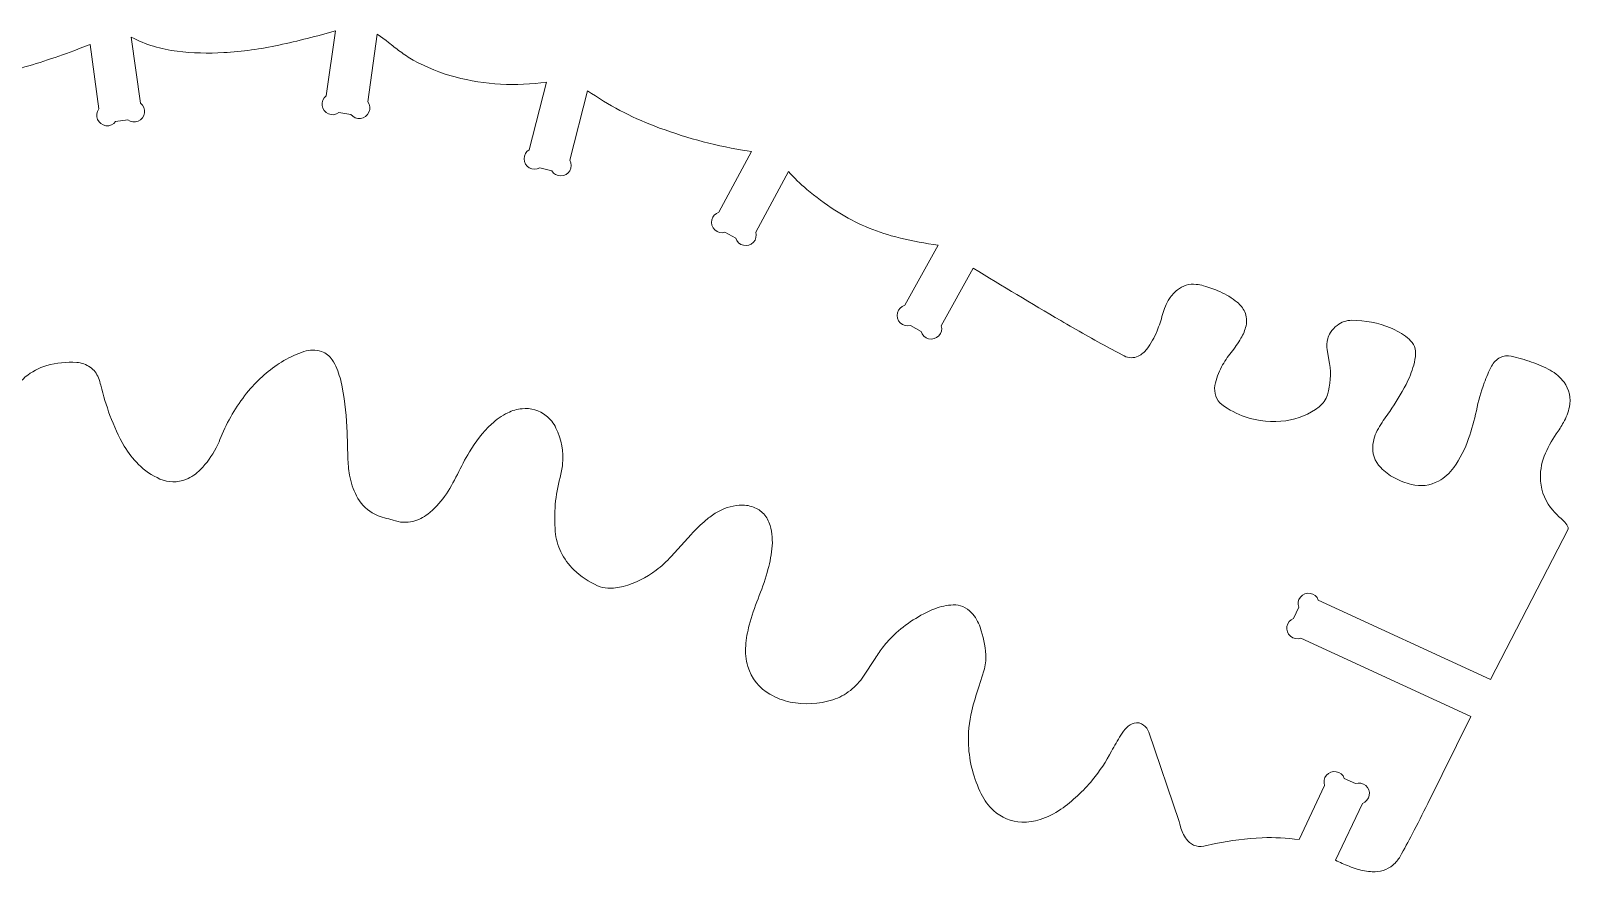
# Model space of a CAD drawing. Header units: centimetres. Extents: x -10.7 to 10.9, y -7.9 to 10.7.
# Drawn here: x -6.744 to -2.481, y -4.555 to -2.227 of the extents above; entities that cross this region are included whole.
import ezdxf

# ---------------------------------------------------------------- set-up
doc = ezdxf.new("R2010")
doc.units = ezdxf.units.CM
doc.header["$MEASUREMENT"] = 0
doc.layers.add('Capa 1', color=7, linetype='Continuous')

msp = doc.modelspace()

# ---------------------------------------------------------------- linework, layer by layer
at = {"layer": 'Capa 1', "color": 250, "lineweight": 18}
for points, knots in [([(-6.46578, -2.24447), (-6.4262, -2.26482), (-6.3833, -2.27793), (-6.3391, -2.2832), (-6.3391, -2.2832), (-6.29633, -2.2883), (-6.2532, -2.28958), (-6.2102, -2.28704), (-6.2102, -2.28704), (-6.1588, -2.28398), (-6.10772, -2.277), (-6.05742, -2.26611), (-6.05742, -2.26611), (-6.00479, -2.25472), (-5.95259, -2.24155), (-5.90088, -2.22658)], [0, 0, 0, 0, 0.2, 0.2, 0.2, 0.2, 0.4, 0.4, 0.4, 0.4, 0.6, 0.6, 0.6, 0.6, 1, 1, 1, 1]), ([(-5.81163, -2.42294), (-5.81163, -2.42294), (-5.78524, -2.23576), (-5.78524, -2.23576), (-5.78524, -2.23576), (-5.78524, -2.23576), (-5.76077, -2.25343), (-5.76077, -2.25343), (-5.76077, -2.25343), (-5.76077, -2.25343), (-5.75391, -2.25882), (-5.75391, -2.25882)], [0, 0, 0, 0, 0.25, 0.25, 0.25, 0.25, 0.5, 0.5, 0.5, 0.5, 1, 1, 1, 1]), ([(-5.75391, -2.25882), (-5.74357, -2.26751), (-5.73295, -2.27585), (-5.72208, -2.28384), (-5.72208, -2.28384), (-5.71037, -2.29244), (-5.69816, -2.30032), (-5.68551, -2.30745), (-5.68551, -2.30745), (-5.64907, -2.32798), (-5.61017, -2.34372), (-5.56974, -2.35435), (-5.56974, -2.35435), (-5.48721, -2.376), (-5.40119, -2.38079), (-5.31675, -2.36841)], [0, 0, 0, 0, 0.2, 0.2, 0.2, 0.2, 0.4, 0.4, 0.4, 0.4, 0.6, 0.6, 0.6, 0.6, 1, 1, 1, 1]), ([(-7.0781, -2.34995), (-7.04655, -2.36122), (-7.01322, -2.36662), (-6.97974, -2.36585), (-6.97974, -2.36585), (-6.9567, -2.36531), (-6.93369, -2.36343), (-6.91087, -2.36024), (-6.91087, -2.36024), (-6.87077, -2.35462), (-6.83109, -2.34643), (-6.79205, -2.33569), (-6.79205, -2.33569), (-6.73552, -2.32017), (-6.67973, -2.30211), (-6.62481, -2.28161)], [0, 0, 0, 0, 0.2, 0.2, 0.2, 0.2, 0.4, 0.4, 0.4, 0.4, 0.6, 0.6, 0.6, 0.6, 1, 1, 1, 1]), ([(-6.62481, -2.28161), (-6.62481, -2.28161), (-6.60233, -2.27303), (-6.60233, -2.27303), (-6.60233, -2.27303), (-6.60233, -2.27303), (-6.57991, -2.26433), (-6.57991, -2.26433), (-6.57991, -2.26433), (-6.57991, -2.26433), (-6.55535, -2.4429), (-6.55535, -2.4429)], [0, 0, 0, 0, 0.25, 0.25, 0.25, 0.25, 0.5, 0.5, 0.5, 0.5, 1, 1, 1, 1]), ([(-6.47559, -2.47326), (-6.46735, -2.47951), (-6.4564, -2.48089), (-6.44686, -2.47688), (-6.44686, -2.47688), (-6.43733, -2.47286), (-6.43065, -2.46407), (-6.42937, -2.45379), (-6.42937, -2.45379), (-6.42809, -2.44353), (-6.43237, -2.43335), (-6.44062, -2.42711)], [0, 0, 0, 0, 0.25, 0.25, 0.25, 0.25, 0.5, 0.5, 0.5, 0.5, 1, 1, 1, 1]), ([(-5.92633, -2.40675), (-5.9346, -2.41297), (-5.93891, -2.42313), (-5.93766, -2.43341), (-5.93766, -2.43341), (-5.93641, -2.44368), (-5.92977, -2.4525), (-5.92024, -2.45655), (-5.92024, -2.45655), (-5.91073, -2.4606), (-5.89977, -2.45925), (-5.89149, -2.45304)], [0, 0, 0, 0, 0.25, 0.25, 0.25, 0.25, 0.5, 0.5, 0.5, 0.5, 1, 1, 1, 1]), ([(-5.85792, -2.45778), (-5.85169, -2.46605), (-5.84153, -2.47036), (-5.83126, -2.4691), (-5.83126, -2.4691), (-5.82099, -2.46784), (-5.81217, -2.46121), (-5.80812, -2.45168), (-5.80812, -2.45168), (-5.80407, -2.44217), (-5.80542, -2.43121), (-5.81163, -2.42294)], [0, 0, 0, 0, 0.25, 0.25, 0.25, 0.25, 0.5, 0.5, 0.5, 0.5, 1, 1, 1, 1]), ([(-5.20335, -2.39236), (-5.14594, -2.43219), (-5.08397, -2.46496), (-5.01875, -2.48997), (-5.01875, -2.48997), (-4.9398, -2.52026), (-4.85808, -2.54264), (-4.77473, -2.55682)], [0, 0, 0, 0, 0.3333333, 0.3333333, 0.3333333, 0.3333333, 1, 1, 1, 1]), ([(-6.55535, -2.4429), (-6.56161, -2.45114), (-6.56298, -2.46209), (-6.55897, -2.47163), (-6.55897, -2.47163), (-6.55496, -2.48118), (-6.54615, -2.48783), (-6.53589, -2.48914), (-6.53589, -2.48914), (-6.52563, -2.49043), (-6.51545, -2.48614), (-6.5092, -2.4779)], [0, 0, 0, 0, 0.25, 0.25, 0.25, 0.25, 0.5, 0.5, 0.5, 0.5, 1, 1, 1, 1]), ([(-5.36494, -2.55581), (-5.37386, -2.56107), (-5.37927, -2.57069), (-5.37916, -2.58103), (-5.37916, -2.58103), (-5.37907, -2.59138), (-5.37345, -2.60088), (-5.36444, -2.60596), (-5.36444, -2.60596), (-5.35542, -2.61104), (-5.34437, -2.61094), (-5.33548, -2.60568)], [0, 0, 0, 0, 0.25, 0.25, 0.25, 0.25, 0.5, 0.5, 0.5, 0.5, 1, 1, 1, 1]), ([(-4.77473, -2.55682), (-4.77473, -2.55682), (-4.76208, -2.55888), (-4.76208, -2.55888), (-4.76208, -2.55888), (-4.76208, -2.55888), (-4.74941, -2.56088), (-4.74941, -2.56088), (-4.74941, -2.56088), (-4.74941, -2.56088), (-4.83976, -2.72877), (-4.83976, -2.72877)], [0, 0, 0, 0, 0.25, 0.25, 0.25, 0.25, 0.5, 0.5, 0.5, 0.5, 1, 1, 1, 1]), ([(-5.30262, -2.61411), (-5.29736, -2.62302), (-5.28774, -2.62844), (-5.2774, -2.62833), (-5.2774, -2.62833), (-5.26704, -2.62824), (-5.25754, -2.62262), (-5.25246, -2.61361), (-5.25246, -2.61361), (-5.24738, -2.60459), (-5.24749, -2.59355), (-5.25276, -2.58465)], [0, 0, 0, 0, 0.25, 0.25, 0.25, 0.25, 0.5, 0.5, 0.5, 0.5, 1, 1, 1, 1]), ([(-4.64732, -2.61548), (-4.6318, -2.63344), (-4.61485, -2.65011), (-4.59664, -2.66533), (-4.59664, -2.66533), (-4.57192, -2.686), (-4.54602, -2.70515), (-4.51903, -2.72272), (-4.51903, -2.72272), (-4.47089, -2.75405), (-4.41829, -2.7779), (-4.36301, -2.79347), (-4.36301, -2.79347), (-4.32897, -2.80304), (-4.29438, -2.81048), (-4.25943, -2.81578)], [0, 0, 0, 0, 0.2, 0.2, 0.2, 0.2, 0.4, 0.4, 0.4, 0.4, 0.6, 0.6, 0.6, 0.6, 1, 1, 1, 1]), ([(-4.83976, -2.72877), (-4.84967, -2.73174), (-4.85724, -2.73978), (-4.85961, -2.74984), (-4.85961, -2.74984), (-4.862, -2.75992), (-4.85882, -2.7705), (-4.85129, -2.77758), (-4.85129, -2.77758), (-4.84375, -2.78469), (-4.83302, -2.78721), (-4.82311, -2.78423)], [0, 0, 0, 0, 0.25, 0.25, 0.25, 0.25, 0.5, 0.5, 0.5, 0.5, 1, 1, 1, 1]), ([(-4.79324, -2.80031), (-4.79026, -2.81022), (-4.78222, -2.81779), (-4.77214, -2.82015), (-4.77214, -2.82015), (-4.76208, -2.82253), (-4.75151, -2.81936), (-4.74442, -2.81182), (-4.74442, -2.81182), (-4.73731, -2.8043), (-4.73478, -2.79354), (-4.73777, -2.78363)], [0, 0, 0, 0, 0.25, 0.25, 0.25, 0.25, 0.5, 0.5, 0.5, 0.5, 1, 1, 1, 1]), ([(-4.25943, -2.81578), (-4.25943, -2.81578), (-4.2461, -2.81767), (-4.2461, -2.81767), (-4.2461, -2.81767), (-4.2461, -2.81767), (-4.23275, -2.81949), (-4.23275, -2.81949), (-4.23275, -2.81949), (-4.23275, -2.81949), (-4.32566, -2.98617), (-4.32566, -2.98617)], [0, 0, 0, 0, 0.25, 0.25, 0.25, 0.25, 0.5, 0.5, 0.5, 0.5, 1, 1, 1, 1]), ([(-4.13593, -2.88371), (-4.05563, -2.9327), (-3.97492, -2.981), (-3.89378, -3.0286), (-3.89378, -3.0286), (-3.84855, -3.05512), (-3.80291, -3.08096), (-3.75688, -3.10608)], [0, 0, 0, 0, 0.3333333, 0.3333333, 0.3333333, 0.3333333, 1, 1, 1, 1]), ([(-3.71877, -3.12628), (-3.70651, -3.13257), (-3.69204, -3.13279), (-3.67962, -3.12683), (-3.67962, -3.12683), (-3.67015, -3.1223), (-3.66194, -3.11556), (-3.65565, -3.10717), (-3.65565, -3.10717), (-3.64414, -3.09177), (-3.63465, -3.07498), (-3.62745, -3.05716), (-3.62745, -3.05716), (-3.62145, -3.04234), (-3.61638, -3.02716), (-3.61229, -3.01169), (-3.61229, -3.01169), (-3.60817, -2.99616), (-3.60175, -2.98134), (-3.59321, -2.96773), (-3.59321, -2.96773), (-3.58735, -2.9584), (-3.57995, -2.95013), (-3.57131, -2.94329), (-3.57131, -2.94329), (-3.55657, -2.93163), (-3.53786, -2.92619), (-3.51918, -2.92814), (-3.51918, -2.92814), (-3.5122, -2.92887), (-3.50533, -2.93021), (-3.49859, -2.93215), (-3.49859, -2.93215), (-3.48335, -2.93657), (-3.4684, -2.94195), (-3.45383, -2.94825), (-3.45383, -2.94825), (-3.4364, -2.9558), (-3.42007, -2.96572), (-3.40534, -2.97774), (-3.40534, -2.97774), (-3.39655, -2.98491), (-3.38955, -2.99408), (-3.38494, -3.00447), (-3.38494, -3.00447), (-3.37962, -3.01644), (-3.37831, -3.02982), (-3.38121, -3.04259), (-3.38121, -3.04259), (-3.38401, -3.05487), (-3.38873, -3.06665), (-3.39521, -3.07744), (-3.39521, -3.07744), (-3.40339, -3.09112), (-3.4125, -3.10422), (-3.42245, -3.11667), (-3.42245, -3.11667), (-3.43241, -3.12913), (-3.44123, -3.14248), (-3.44879, -3.15652), (-3.44879, -3.15652), (-3.45743, -3.17259), (-3.46361, -3.18984), (-3.46711, -3.20774), (-3.46711, -3.20774), (-3.46908, -3.21784), (-3.46826, -3.22828), (-3.46472, -3.23794), (-3.46472, -3.23794), (-3.46146, -3.24687), (-3.45571, -3.25468), (-3.44816, -3.26047), (-3.44816, -3.26047), (-3.42859, -3.27544), (-3.40665, -3.28708), (-3.38326, -3.29488), (-3.38326, -3.29488), (-3.34702, -3.30696), (-3.30851, -3.31055), (-3.27066, -3.30541), (-3.27066, -3.30541), (-3.23727, -3.30086), (-3.20567, -3.28763), (-3.17898, -3.26705), (-3.17898, -3.26705), (-3.16801, -3.25859), (-3.15995, -3.24693), (-3.15591, -3.23368), (-3.15591, -3.23368), (-3.14737, -3.20571), (-3.14539, -3.17618), (-3.15013, -3.14733)], [0, 0, 0, 0, 0.0416667, 0.0416667, 0.0416667, 0.0416667, 0.0833333, 0.0833333, 0.0833333, 0.0833333, 0.125, 0.125, 0.125, 0.125, 0.1666667, 0.1666667, 0.1666667, 0.1666667, 0.2083333, 0.2083333, 0.2083333, 0.2083333, 0.25, 0.25, 0.25, 0.25, 0.2916667, 0.2916667, 0.2916667, 0.2916667, 0.3333333, 0.3333333, 0.3333333, 0.3333333, 0.375, 0.375, 0.375, 0.375, 0.4166667, 0.4166667, 0.4166667, 0.4166667, 0.4583333, 0.4583333, 0.4583333, 0.4583333, 0.5, 0.5, 0.5, 0.5, 0.5416667, 0.5416667, 0.5416667, 0.5416667, 0.5833333, 0.5833333, 0.5833333, 0.5833333, 0.625, 0.625, 0.625, 0.625, 0.6666667, 0.6666667, 0.6666667, 0.6666667, 0.7083333, 0.7083333, 0.7083333, 0.7083333, 0.75, 0.75, 0.75, 0.75, 0.7916667, 0.7916667, 0.7916667, 0.7916667, 0.8333333, 0.8333333, 0.8333333, 0.8333333, 0.875, 0.875, 0.875, 0.875, 0.9166667, 0.9166667, 0.9166667, 0.9166667, 1, 1, 1, 1]), ([(-4.32566, -2.98617), (-4.33562, -2.989), (-4.3433, -2.99692), (-4.34583, -3.00696), (-4.34583, -3.00696), (-4.34836, -3.017), (-4.34534, -3.0276), (-4.33792, -3.03482), (-4.33792, -3.03482), (-4.33048, -3.04202), (-4.31978, -3.04471), (-4.30984, -3.04188)], [0, 0, 0, 0, 0.25, 0.25, 0.25, 0.25, 0.5, 0.5, 0.5, 0.5, 1, 1, 1, 1]), ([(-4.28019, -3.05841), (-4.27737, -3.06835), (-4.26945, -3.07604), (-4.25942, -3.07857), (-4.25942, -3.07857), (-4.24938, -3.0811), (-4.23876, -3.07808), (-4.23155, -3.07065), (-4.23155, -3.07065), (-4.22435, -3.06323), (-4.22165, -3.05252), (-4.22448, -3.04258)], [0, 0, 0, 0, 0.25, 0.25, 0.25, 0.25, 0.5, 0.5, 0.5, 0.5, 1, 1, 1, 1]), ([(-3.15651, -3.1096), (-3.15832, -3.09915), (-3.1578, -3.08843), (-3.15501, -3.0782), (-3.15501, -3.0782), (-3.15341, -3.07239), (-3.15095, -3.06683), (-3.14769, -3.06175), (-3.14769, -3.06175), (-3.14275, -3.05402), (-3.1365, -3.04722), (-3.12923, -3.04163), (-3.12923, -3.04163), (-3.11745, -3.03262), (-3.10305, -3.02771), (-3.08823, -3.02764), (-3.08823, -3.02764), (-3.05161, -3.02747), (-3.01532, -3.03464), (-2.98151, -3.04868), (-2.98151, -3.04868), (-2.96482, -3.0556), (-2.94911, -3.06472), (-2.93482, -3.07578), (-2.93482, -3.07578), (-2.92822, -3.08087), (-2.9226, -3.08713), (-2.91823, -3.09423), (-2.91823, -3.09423), (-2.91353, -3.10183), (-2.91131, -3.1107), (-2.91189, -3.11963), (-2.91189, -3.11963), (-2.91257, -3.13039), (-2.91437, -3.14105), (-2.91728, -3.15144), (-2.91728, -3.15144), (-2.92247, -3.17008), (-2.92957, -3.18814), (-2.93849, -3.20531), (-2.93849, -3.20531), (-2.95186, -3.23109), (-2.96698, -3.25592), (-2.98374, -3.27961), (-2.98374, -3.27961), (-2.99337, -3.2932), (-3.00267, -3.30704), (-3.01163, -3.32108), (-3.01163, -3.32108), (-3.02128, -3.33615), (-3.02756, -3.35313), (-3.03006, -3.37085), (-3.03006, -3.37085), (-3.0334, -3.39455), (-3.02549, -3.41842), (-3.00866, -3.43539), (-3.00866, -3.43539), (-2.99749, -3.44666), (-2.98472, -3.45619), (-2.97076, -3.4637), (-2.97076, -3.4637), (-2.95574, -3.47178), (-2.93977, -3.47796), (-2.92321, -3.4821), (-2.92321, -3.4821), (-2.89812, -3.48835), (-2.87161, -3.48503), (-2.84884, -3.47274), (-2.84884, -3.47274), (-2.83201, -3.46364), (-2.8175, -3.45081), (-2.80642, -3.43521), (-2.80642, -3.43521), (-2.78895, -3.41064), (-2.7751, -3.38368), (-2.7653, -3.35517), (-2.7653, -3.35517), (-2.75659, -3.32986), (-2.74944, -3.30407), (-2.74387, -3.2779), (-2.74387, -3.2779), (-2.73828, -3.25172), (-2.73096, -3.22595), (-2.72194, -3.20075), (-2.72194, -3.20075), (-2.71624, -3.1848), (-2.70942, -3.16924), (-2.70156, -3.15422), (-2.70156, -3.15422), (-2.69625, -3.14406), (-2.68794, -3.13577), (-2.67775, -3.13049), (-2.67775, -3.13049), (-2.66837, -3.12562), (-2.65754, -3.12431), (-2.64727, -3.12681), (-2.64727, -3.12681), (-2.62833, -3.1314), (-2.60961, -3.13682), (-2.59114, -3.14308), (-2.59114, -3.14308), (-2.57323, -3.14914), (-2.55588, -3.15676), (-2.5393, -3.16582), (-2.5393, -3.16582), (-2.52436, -3.17398), (-2.51138, -3.18531), (-2.5013, -3.19903), (-2.5013, -3.19903), (-2.48685, -3.21867), (-2.48146, -3.24355), (-2.48645, -3.26742), (-2.48645, -3.26742), (-2.48963, -3.28249), (-2.4951, -3.29701), (-2.50271, -3.31042), (-2.50271, -3.31042), (-2.50892, -3.32132), (-2.51565, -3.3319), (-2.52293, -3.34212), (-2.52293, -3.34212), (-2.53648, -3.36117), (-2.5476, -3.38183), (-2.55601, -3.40363), (-2.55601, -3.40363), (-2.5645, -3.42559), (-2.56797, -3.44916), (-2.56619, -3.47265), (-2.56619, -3.47265), (-2.5639, -3.50291), (-2.55177, -3.53155), (-2.53166, -3.55427), (-2.53166, -3.55427), (-2.52376, -3.56317), (-2.51525, -3.57151), (-2.50618, -3.57919), (-2.50618, -3.57919), (-2.50127, -3.58336), (-2.49702, -3.58824), (-2.49353, -3.59364), (-2.49353, -3.59364), (-2.49209, -3.5959), (-2.49098, -3.59836), (-2.49024, -3.60094), (-2.49024, -3.60094), (-2.48983, -3.60231), (-2.48983, -3.60379), (-2.4902, -3.60518)], [0, 0, 0, 0, 0.0263158, 0.0263158, 0.0263158, 0.0263158, 0.0526316, 0.0526316, 0.0526316, 0.0526316, 0.0789474, 0.0789474, 0.0789474, 0.0789474, 0.1052632, 0.1052632, 0.1052632, 0.1052632, 0.1315789, 0.1315789, 0.1315789, 0.1315789, 0.1578947, 0.1578947, 0.1578947, 0.1578947, 0.1842105, 0.1842105, 0.1842105, 0.1842105, 0.2105263, 0.2105263, 0.2105263, 0.2105263, 0.2368421, 0.2368421, 0.2368421, 0.2368421, 0.2631579, 0.2631579, 0.2631579, 0.2631579, 0.2894737, 0.2894737, 0.2894737, 0.2894737, 0.3157895, 0.3157895, 0.3157895, 0.3157895, 0.3421053, 0.3421053, 0.3421053, 0.3421053, 0.3684211, 0.3684211, 0.3684211, 0.3684211, 0.3947368, 0.3947368, 0.3947368, 0.3947368, 0.4210526, 0.4210526, 0.4210526, 0.4210526, 0.4473684, 0.4473684, 0.4473684, 0.4473684, 0.4736842, 0.4736842, 0.4736842, 0.4736842, 0.5, 0.5, 0.5, 0.5, 0.5263158, 0.5263158, 0.5263158, 0.5263158, 0.5526316, 0.5526316, 0.5526316, 0.5526316, 0.5789474, 0.5789474, 0.5789474, 0.5789474, 0.6052632, 0.6052632, 0.6052632, 0.6052632, 0.6315789, 0.6315789, 0.6315789, 0.6315789, 0.6578947, 0.6578947, 0.6578947, 0.6578947, 0.6842105, 0.6842105, 0.6842105, 0.6842105, 0.7105263, 0.7105263, 0.7105263, 0.7105263, 0.7368421, 0.7368421, 0.7368421, 0.7368421, 0.7631579, 0.7631579, 0.7631579, 0.7631579, 0.7894737, 0.7894737, 0.7894737, 0.7894737, 0.8157895, 0.8157895, 0.8157895, 0.8157895, 0.8421053, 0.8421053, 0.8421053, 0.8421053, 0.8684211, 0.8684211, 0.8684211, 0.8684211, 0.8947368, 0.8947368, 0.8947368, 0.8947368, 0.9210526, 0.9210526, 0.9210526, 0.9210526, 0.9473684, 0.9473684, 0.9473684, 0.9473684, 1, 1, 1, 1]), ([(-5.86867, -3.33819), (-5.87016, -3.29623), (-5.87466, -3.25443), (-5.88207, -3.21312), (-5.88207, -3.21312), (-5.88531, -3.19517), (-5.89036, -3.17762), (-5.89718, -3.1607), (-5.89718, -3.1607), (-5.90052, -3.15245), (-5.90468, -3.14454), (-5.90962, -3.13711), (-5.90962, -3.13711), (-5.91676, -3.12634), (-5.9273, -3.1183), (-5.93957, -3.11426), (-5.93957, -3.11426), (-5.95531, -3.10909), (-5.97229, -3.10911), (-5.98801, -3.11431), (-5.98801, -3.11431), (-6.00729, -3.1207), (-6.02585, -3.12907), (-6.04339, -3.1393), (-6.04339, -3.1393), (-6.07818, -3.1596), (-6.10933, -3.18559), (-6.13556, -3.21617), (-6.13556, -3.21617), (-6.16612, -3.25182), (-6.1914, -3.29163), (-6.21067, -3.33444)], [0, 0, 0, 0, 0.1111111, 0.1111111, 0.1111111, 0.1111111, 0.2222222, 0.2222222, 0.2222222, 0.2222222, 0.3333333, 0.3333333, 0.3333333, 0.3333333, 0.4444444, 0.4444444, 0.4444444, 0.4444444, 0.5555556, 0.5555556, 0.5555556, 0.5555556, 0.6666667, 0.6666667, 0.6666667, 0.6666667, 0.7777778, 0.7777778, 0.7777778, 0.7777778, 1, 1, 1, 1]), ([(-6.22066, -3.35776), (-6.22385, -3.36559), (-6.2274, -3.37327), (-6.23132, -3.38077), (-6.23132, -3.38077), (-6.2428, -3.40272), (-6.25731, -3.42298), (-6.27442, -3.44089), (-6.27442, -3.44089), (-6.28568, -3.45269), (-6.29936, -3.46193), (-6.31453, -3.46796), (-6.31453, -3.46796), (-6.33769, -3.47715), (-6.36357, -3.47674), (-6.38643, -3.46684), (-6.38643, -3.46684), (-6.40873, -3.45719), (-6.42901, -3.44343), (-6.44624, -3.42631), (-6.44624, -3.42631), (-6.46136, -3.41127), (-6.47447, -3.39431), (-6.48518, -3.37586), (-6.48518, -3.37586), (-6.50092, -3.34873), (-6.51423, -3.32025), (-6.52494, -3.29078), (-6.52494, -3.29078), (-6.53486, -3.26348), (-6.5433, -3.23563), (-6.55019, -3.2074), (-6.55019, -3.2074), (-6.5519, -3.20035), (-6.55409, -3.19341), (-6.55674, -3.18664), (-6.55674, -3.18664), (-6.56133, -3.1749), (-6.56927, -3.1648), (-6.57959, -3.15755), (-6.57959, -3.15755), (-6.59062, -3.14981), (-6.60355, -3.14522), (-6.61701, -3.14431), (-6.61701, -3.14431), (-6.64479, -3.14243), (-6.67269, -3.14535), (-6.6995, -3.15295), (-6.6995, -3.15295), (-6.74378, -3.16548), (-6.78056, -3.19631), (-6.80063, -3.23773), (-6.80063, -3.23773), (-6.80749, -3.25189), (-6.81302, -3.26666), (-6.81713, -3.28185), (-6.81713, -3.28185), (-6.82122, -3.29702), (-6.82615, -3.31196), (-6.83188, -3.3266), (-6.83188, -3.3266), (-6.83826, -3.34297), (-6.8471, -3.35828), (-6.85809, -3.37201), (-6.85809, -3.37201), (-6.86339, -3.37866), (-6.87072, -3.38339), (-6.87895, -3.38552), (-6.87895, -3.38552), (-6.88571, -3.38725), (-6.89281, -3.38704), (-6.89945, -3.38489), (-6.89945, -3.38489), (-6.90932, -3.38171), (-6.91854, -3.37671), (-6.92659, -3.37016), (-6.92659, -3.37016), (-6.93597, -3.3625), (-6.94439, -3.35375), (-6.95168, -3.34408)], [0, 0, 0, 0, 0.047619, 0.047619, 0.047619, 0.047619, 0.0952381, 0.0952381, 0.0952381, 0.0952381, 0.1428571, 0.1428571, 0.1428571, 0.1428571, 0.1904762, 0.1904762, 0.1904762, 0.1904762, 0.2380952, 0.2380952, 0.2380952, 0.2380952, 0.2857143, 0.2857143, 0.2857143, 0.2857143, 0.3333333, 0.3333333, 0.3333333, 0.3333333, 0.3809524, 0.3809524, 0.3809524, 0.3809524, 0.4285714, 0.4285714, 0.4285714, 0.4285714, 0.4761905, 0.4761905, 0.4761905, 0.4761905, 0.5238095, 0.5238095, 0.5238095, 0.5238095, 0.5714286, 0.5714286, 0.5714286, 0.5714286, 0.6190476, 0.6190476, 0.6190476, 0.6190476, 0.6666667, 0.6666667, 0.6666667, 0.6666667, 0.7142857, 0.7142857, 0.7142857, 0.7142857, 0.7619048, 0.7619048, 0.7619048, 0.7619048, 0.8095238, 0.8095238, 0.8095238, 0.8095238, 0.8571429, 0.8571429, 0.8571429, 0.8571429, 0.9047619, 0.9047619, 0.9047619, 0.9047619, 1, 1, 1, 1]), ([(-4.97173, -3.68084), (-4.9843, -3.6949), (-4.99821, -3.70774), (-5.01326, -3.71913), (-5.01326, -3.71913), (-5.04051, -3.73977), (-5.07148, -3.755), (-5.10446, -3.76399), (-5.10446, -3.76399), (-5.11843, -3.7678), (-5.13293, -3.76939), (-5.1474, -3.76873), (-5.1474, -3.76873), (-5.15707, -3.7683), (-5.16657, -3.76606), (-5.17542, -3.76219), (-5.17542, -3.76219), (-5.19977, -3.75149), (-5.22203, -3.73655), (-5.24114, -3.71808), (-5.24114, -3.71808), (-5.25593, -3.70378), (-5.2681, -3.68701), (-5.27708, -3.66851), (-5.27708, -3.66851), (-5.28568, -3.65085), (-5.29095, -3.63174), (-5.29265, -3.61216), (-5.29265, -3.61216), (-5.29699, -3.56203), (-5.29244, -3.51151), (-5.27924, -3.46295), (-5.27924, -3.46295), (-5.27597, -3.45087), (-5.27372, -3.43853), (-5.27253, -3.42607), (-5.27253, -3.42607), (-5.26926, -3.39159), (-5.27552, -3.35688), (-5.29066, -3.32572), (-5.29066, -3.32572), (-5.29709, -3.31245), (-5.30643, -3.30082), (-5.31796, -3.29164), (-5.31796, -3.29164), (-5.33675, -3.27673), (-5.36061, -3.26975), (-5.38446, -3.27223), (-5.38446, -3.27223), (-5.39825, -3.27366), (-5.41166, -3.27752), (-5.42409, -3.28362), (-5.42409, -3.28362), (-5.44058, -3.29172), (-5.45576, -3.30227), (-5.46909, -3.31491), (-5.46909, -3.31491), (-5.49306, -3.33761), (-5.51369, -3.36359), (-5.53039, -3.39206), (-5.53039, -3.39206), (-5.54225, -3.41228), (-5.5533, -3.433), (-5.56347, -3.45413), (-5.56347, -3.45413), (-5.57367, -3.47529), (-5.58557, -3.49559), (-5.59909, -3.5148), (-5.59909, -3.5148), (-5.61205, -3.53327), (-5.62764, -3.54976), (-5.64534, -3.56377), (-5.64534, -3.56377), (-5.65745, -3.57337), (-5.67149, -3.58027), (-5.68649, -3.58399), (-5.68649, -3.58399), (-5.69539, -3.58621), (-5.70458, -3.58706), (-5.71375, -3.58652), (-5.71375, -3.58652), (-5.7232, -3.58596), (-5.73252, -3.58402), (-5.74141, -3.58075), (-5.74141, -3.58075), (-5.74527, -3.57932), (-5.74924, -3.57822), (-5.75327, -3.57743), (-5.75327, -3.57743), (-5.76949, -3.57431), (-5.78505, -3.56842), (-5.79927, -3.56002), (-5.79927, -3.56002), (-5.81782, -3.54905), (-5.83283, -3.53298), (-5.84253, -3.51375), (-5.84253, -3.51375), (-5.85169, -3.49557), (-5.85815, -3.47616), (-5.8617, -3.45613), (-5.8617, -3.45613), (-5.86458, -3.43996), (-5.86622, -3.42358), (-5.8666, -3.40717)], [0, 0, 0, 0, 0.037037, 0.037037, 0.037037, 0.037037, 0.0740741, 0.0740741, 0.0740741, 0.0740741, 0.1111111, 0.1111111, 0.1111111, 0.1111111, 0.1481481, 0.1481481, 0.1481481, 0.1481481, 0.1851852, 0.1851852, 0.1851852, 0.1851852, 0.2222222, 0.2222222, 0.2222222, 0.2222222, 0.2592593, 0.2592593, 0.2592593, 0.2592593, 0.2962963, 0.2962963, 0.2962963, 0.2962963, 0.3333333, 0.3333333, 0.3333333, 0.3333333, 0.3703704, 0.3703704, 0.3703704, 0.3703704, 0.4074074, 0.4074074, 0.4074074, 0.4074074, 0.4444444, 0.4444444, 0.4444444, 0.4444444, 0.4814815, 0.4814815, 0.4814815, 0.4814815, 0.5185185, 0.5185185, 0.5185185, 0.5185185, 0.5555556, 0.5555556, 0.5555556, 0.5555556, 0.5925926, 0.5925926, 0.5925926, 0.5925926, 0.6296296, 0.6296296, 0.6296296, 0.6296296, 0.6666667, 0.6666667, 0.6666667, 0.6666667, 0.7037037, 0.7037037, 0.7037037, 0.7037037, 0.7407407, 0.7407407, 0.7407407, 0.7407407, 0.7777778, 0.7777778, 0.7777778, 0.7777778, 0.8148148, 0.8148148, 0.8148148, 0.8148148, 0.8518519, 0.8518519, 0.8518519, 0.8518519, 0.8888889, 0.8888889, 0.8888889, 0.8888889, 0.9259259, 0.9259259, 0.9259259, 0.9259259, 1, 1, 1, 1]), ([(-4.43942, -4.01214), (-4.4494, -4.02732), (-4.46182, -4.04078), (-4.47615, -4.05195), (-4.47615, -4.05195), (-4.49076, -4.06336), (-4.5073, -4.07207), (-4.52496, -4.07769), (-4.52496, -4.07769), (-4.56285, -4.08974), (-4.60323, -4.09191), (-4.64222, -4.08398), (-4.64222, -4.08398), (-4.66203, -4.07997), (-4.68107, -4.07275), (-4.6986, -4.06267), (-4.6986, -4.06267), (-4.72803, -4.04571), (-4.74988, -4.01816), (-4.75969, -3.98566), (-4.75969, -3.98566), (-4.76533, -3.967), (-4.76741, -3.94743), (-4.76579, -3.92801), (-4.76579, -3.92801), (-4.76421, -3.90873), (-4.76088, -3.88966), (-4.75586, -3.87098), (-4.75586, -3.87098), (-4.74921, -3.84625), (-4.7411, -3.82192), (-4.73158, -3.79812), (-4.73158, -3.79812), (-4.72207, -3.77434), (-4.71365, -3.75015), (-4.70635, -3.7256), (-4.70635, -3.7256), (-4.69997, -3.70411), (-4.69551, -3.68208), (-4.693, -3.6598), (-4.693, -3.6598), (-4.69057, -3.63807), (-4.69241, -3.61607), (-4.69842, -3.59503), (-4.69842, -3.59503), (-4.70175, -3.58336), (-4.70773, -3.57261), (-4.71586, -3.56363), (-4.71586, -3.56363), (-4.72362, -3.55508), (-4.73332, -3.54854), (-4.74414, -3.54456), (-4.74414, -3.54456), (-4.75692, -3.53988), (-4.77057, -3.53804), (-4.78414, -3.53919), (-4.78414, -3.53919), (-4.80631, -3.54107), (-4.82774, -3.54799), (-4.84681, -3.55946), (-4.84681, -3.55946), (-4.857, -3.56558), (-4.86665, -3.5726), (-4.87562, -3.58041), (-4.87562, -3.58041), (-4.89012, -3.59303), (-4.90391, -3.60641), (-4.91694, -3.62053)], [0, 0, 0, 0, 0.0555556, 0.0555556, 0.0555556, 0.0555556, 0.1111111, 0.1111111, 0.1111111, 0.1111111, 0.1666667, 0.1666667, 0.1666667, 0.1666667, 0.2222222, 0.2222222, 0.2222222, 0.2222222, 0.2777778, 0.2777778, 0.2777778, 0.2777778, 0.3333333, 0.3333333, 0.3333333, 0.3333333, 0.3888889, 0.3888889, 0.3888889, 0.3888889, 0.4444444, 0.4444444, 0.4444444, 0.4444444, 0.5, 0.5, 0.5, 0.5, 0.5555556, 0.5555556, 0.5555556, 0.5555556, 0.6111111, 0.6111111, 0.6111111, 0.6111111, 0.6666667, 0.6666667, 0.6666667, 0.6666667, 0.7222222, 0.7222222, 0.7222222, 0.7222222, 0.7777778, 0.7777778, 0.7777778, 0.7777778, 0.8333333, 0.8333333, 0.8333333, 0.8333333, 0.8888889, 0.8888889, 0.8888889, 0.8888889, 1, 1, 1, 1]), ([(-2.4902, -3.60518), (-2.4902, -3.60518), (-2.70452, -4.02137), (-2.70452, -4.02137), (-2.70452, -4.02137), (-2.70452, -4.02137), (-3.18119, -3.80184), (-3.18119, -3.80184)], [0, 0, 0, 0, 0.3333333, 0.3333333, 0.3333333, 0.3333333, 1, 1, 1, 1]), ([(-3.18119, -3.80184), (-3.18476, -3.79213), (-3.19325, -3.78507), (-3.20345, -3.78334), (-3.20345, -3.78334), (-3.21366, -3.78159), (-3.22401, -3.78541), (-3.23062, -3.79337), (-3.23062, -3.79337), (-3.23724, -3.80132), (-3.23909, -3.8122), (-3.23551, -3.8219)], [0, 0, 0, 0, 0.25, 0.25, 0.25, 0.25, 0.5, 0.5, 0.5, 0.5, 1, 1, 1, 1]), ([(-4.10655, -3.99792), (-4.10205, -3.98342), (-4.10026, -3.96823), (-4.10132, -3.9531), (-4.10132, -3.9531), (-4.1031, -3.92725), (-4.10827, -3.90177), (-4.11669, -3.87727), (-4.11669, -3.87727), (-4.12194, -3.86198), (-4.13038, -3.848), (-4.14147, -3.83623), (-4.14147, -3.83623), (-4.14802, -3.82928), (-4.15594, -3.82377), (-4.16473, -3.82006), (-4.16473, -3.82006), (-4.17318, -3.8165), (-4.18228, -3.8148), (-4.19144, -3.81511), (-4.19144, -3.81511), (-4.20893, -3.81571), (-4.22617, -3.81936), (-4.24239, -3.82593), (-4.24239, -3.82593), (-4.28435, -3.84288), (-4.32278, -3.86749), (-4.35572, -3.89852), (-4.35572, -3.89852), (-4.36627, -3.90846), (-4.376, -3.91919), (-4.38484, -3.93067), (-4.38484, -3.93067), (-4.39289, -3.94114), (-4.40051, -3.95196), (-4.40763, -3.96309)], [0, 0, 0, 0, 0.1, 0.1, 0.1, 0.1, 0.2, 0.2, 0.2, 0.2, 0.3, 0.3, 0.3, 0.3, 0.4, 0.4, 0.4, 0.4, 0.5, 0.5, 0.5, 0.5, 0.6, 0.6, 0.6, 0.6, 0.7, 0.7, 0.7, 0.7, 0.8, 0.8, 0.8, 0.8, 1, 1, 1, 1]), ([(-3.24971, -3.85272), (-3.25941, -3.8563), (-3.26647, -3.8648), (-3.26822, -3.87499), (-3.26822, -3.87499), (-3.26997, -3.8852), (-3.26614, -3.89554), (-3.25818, -3.90215), (-3.25818, -3.90215), (-3.25022, -3.90878), (-3.23935, -3.91064), (-3.22964, -3.90705)], [0, 0, 0, 0, 0.25, 0.25, 0.25, 0.25, 0.5, 0.5, 0.5, 0.5, 1, 1, 1, 1]), ([(-3.22964, -3.90705), (-3.22964, -3.90705), (-2.7592, -4.12372), (-2.7592, -4.12372), (-2.7592, -4.12372), (-2.7592, -4.12372), (-2.87861, -4.36518), (-2.87861, -4.36518)], [0, 0, 0, 0, 0.3333333, 0.3333333, 0.3333333, 0.3333333, 1, 1, 1, 1]), ([(-3.64983, -4.16758), (-3.65309, -4.15978), (-3.65824, -4.15293), (-3.66484, -4.14766), (-3.66484, -4.14766), (-3.67219, -4.1418), (-3.68188, -4.13984), (-3.69091, -4.14238), (-3.69091, -4.14238), (-3.69873, -4.14457), (-3.70582, -4.14879), (-3.71149, -4.1546), (-3.71149, -4.1546), (-3.71762, -4.1609), (-3.72306, -4.16784), (-3.72772, -4.1753), (-3.72772, -4.1753), (-3.73679, -4.18988), (-3.74536, -4.20477), (-3.75336, -4.21995), (-3.75336, -4.21995), (-3.76829, -4.2482), (-3.786, -4.2749), (-3.80623, -4.29962), (-3.80623, -4.29962), (-3.83156, -4.33056), (-3.86102, -4.35789), (-3.89378, -4.38085), (-3.89378, -4.38085), (-3.91138, -4.39318), (-3.93076, -4.40273), (-3.95126, -4.40916), (-3.95126, -4.40916), (-3.96744, -4.41424), (-3.98438, -4.41661), (-4.00133, -4.41618), (-4.00133, -4.41618), (-4.03062, -4.41543), (-4.05862, -4.40395), (-4.08, -4.38395), (-4.08, -4.38395), (-4.09394, -4.37094), (-4.1054, -4.35552), (-4.11386, -4.33845), (-4.11386, -4.33845), (-4.13476, -4.2963), (-4.14678, -4.25029), (-4.14922, -4.20331), (-4.14922, -4.20331), (-4.15087, -4.17137), (-4.1478, -4.13934), (-4.14016, -4.10829), (-4.14016, -4.10829), (-4.13464, -4.08594), (-4.12819, -4.06383), (-4.12085, -4.04201)], [0, 0, 0, 0, 0.0666667, 0.0666667, 0.0666667, 0.0666667, 0.1333333, 0.1333333, 0.1333333, 0.1333333, 0.2, 0.2, 0.2, 0.2, 0.2666667, 0.2666667, 0.2666667, 0.2666667, 0.3333333, 0.3333333, 0.3333333, 0.3333333, 0.4, 0.4, 0.4, 0.4, 0.4666667, 0.4666667, 0.4666667, 0.4666667, 0.5333333, 0.5333333, 0.5333333, 0.5333333, 0.6, 0.6, 0.6, 0.6, 0.6666667, 0.6666667, 0.6666667, 0.6666667, 0.7333333, 0.7333333, 0.7333333, 0.7333333, 0.8, 0.8, 0.8, 0.8, 0.8666667, 0.8666667, 0.8666667, 0.8666667, 1, 1, 1, 1]), ([(-3.56281, -4.42844), (-3.56281, -4.42844), (-3.56441, -4.42151), (-3.56441, -4.42151), (-3.56441, -4.42151), (-3.56441, -4.42151), (-3.56599, -4.41459), (-3.56599, -4.41459), (-3.56599, -4.41459), (-3.56599, -4.41459), (-3.64983, -4.16758), (-3.64983, -4.16758)], [0, 0, 0, 0, 0.25, 0.25, 0.25, 0.25, 0.5, 0.5, 0.5, 0.5, 1, 1, 1, 1]), ([(-3.10935, -4.29539), (-3.11286, -4.28565), (-3.12127, -4.27853), (-3.13147, -4.27668), (-3.13147, -4.27668), (-3.14164, -4.27485), (-3.15204, -4.27859), (-3.15871, -4.28648), (-3.15871, -4.28648), (-3.1654, -4.29438), (-3.16735, -4.30525), (-3.16385, -4.31499)], [0, 0, 0, 0, 0.25, 0.25, 0.25, 0.25, 0.5, 0.5, 0.5, 0.5, 1, 1, 1, 1]), ([(-3.05907, -4.36435), (-3.04932, -4.36084), (-3.0422, -4.35242), (-3.04036, -4.34223), (-3.04036, -4.34223), (-3.03853, -4.33206), (-3.04227, -4.32166), (-3.05016, -4.31499), (-3.05016, -4.31499), (-3.05806, -4.3083), (-3.06893, -4.30635), (-3.07865, -4.30985)], [0, 0, 0, 0, 0.25, 0.25, 0.25, 0.25, 0.5, 0.5, 0.5, 0.5, 1, 1, 1, 1]), ([(-2.87861, -4.36518), (-2.89255, -4.39338), (-2.90683, -4.4214), (-2.92146, -4.44926), (-2.92146, -4.44926), (-2.93239, -4.47006), (-2.94358, -4.49075), (-2.95497, -4.51131), (-2.95497, -4.51131), (-2.96002, -4.52038), (-2.96672, -4.52842), (-2.97472, -4.53502), (-2.97472, -4.53502), (-2.99069, -4.5482), (-3.01109, -4.55484), (-3.03176, -4.55358), (-3.03176, -4.55358), (-3.04602, -4.55273), (-3.06013, -4.55025), (-3.07385, -4.54624), (-3.07385, -4.54624), (-3.08141, -4.54402), (-3.08885, -4.54142), (-3.09615, -4.53844), (-3.09615, -4.53844), (-3.10868, -4.5333), (-3.12108, -4.5278), (-3.1333, -4.52191)], [0, 0, 0, 0, 0.125, 0.125, 0.125, 0.125, 0.25, 0.25, 0.25, 0.25, 0.375, 0.375, 0.375, 0.375, 0.5, 0.5, 0.5, 0.5, 0.625, 0.625, 0.625, 0.625, 0.75, 0.75, 0.75, 0.75, 1, 1, 1, 1]), ([(-3.49837, -4.48257), (-3.50781, -4.48454), (-3.51762, -4.48351), (-3.52645, -4.47961), (-3.52645, -4.47961), (-3.53439, -4.47609), (-3.54126, -4.47049), (-3.54629, -4.46341), (-3.54629, -4.46341), (-3.55381, -4.45282), (-3.55941, -4.44097), (-3.56281, -4.42844)], [0, 0, 0, 0, 0.25, 0.25, 0.25, 0.25, 0.5, 0.5, 0.5, 0.5, 1, 1, 1, 1]), ([(-3.23441, -4.46474), (-3.26833, -4.45979), (-3.30264, -4.45811), (-3.3369, -4.45974), (-3.3369, -4.45974), (-3.38005, -4.46179), (-3.42298, -4.46715), (-3.46532, -4.47574)], [0, 0, 0, 0, 0.3333333, 0.3333333, 0.3333333, 0.3333333, 1, 1, 1, 1])]:
    msp.add_open_spline(points, degree=3, knots=knots, dxfattribs=at)
for points in [[(-6.44062, -2.42711), (-6.44062, -2.42711), (-6.46578, -2.24447), (-6.46578, -2.24447)], [(-5.90088, -2.22658), (-5.90088, -2.22658), (-5.92633, -2.40675), (-5.92633, -2.40675)], [(-5.31675, -2.36841), (-5.31675, -2.36841), (-5.36494, -2.55581), (-5.36494, -2.55581)], [(-5.25276, -2.58465), (-5.25276, -2.58465), (-5.20335, -2.39236), (-5.20335, -2.39236)], [(-5.89149, -2.45304), (-5.89149, -2.45304), (-5.85792, -2.45778), (-5.85792, -2.45778)], [(-6.5092, -2.4779), (-6.5092, -2.4779), (-6.47559, -2.47326), (-6.47559, -2.47326)], [(-5.33548, -2.60568), (-5.33548, -2.60568), (-5.30262, -2.61411), (-5.30262, -2.61411)], [(-4.73777, -2.78363), (-4.73777, -2.78363), (-4.64732, -2.61548), (-4.64732, -2.61548)], [(-4.82311, -2.78423), (-4.82311, -2.78423), (-4.79324, -2.80031), (-4.79324, -2.80031)], [(-4.22448, -3.04258), (-4.22448, -3.04258), (-4.13593, -2.88371), (-4.13593, -2.88371)], [(-4.30984, -3.04188), (-4.30984, -3.04188), (-4.28019, -3.05841), (-4.28019, -3.05841)], [(-3.75688, -3.10608), (-3.75688, -3.10608), (-3.71877, -3.12628), (-3.71877, -3.12628)], [(-3.15013, -3.14733), (-3.15013, -3.14733), (-3.15651, -3.1096), (-3.15651, -3.1096)], [(-6.21067, -3.33444), (-6.21067, -3.33444), (-6.22066, -3.35776), (-6.22066, -3.35776)], [(-5.8666, -3.40717), (-5.8666, -3.40717), (-5.86867, -3.33819), (-5.86867, -3.33819)], [(-4.91694, -3.62053), (-4.91694, -3.62053), (-4.97173, -3.68084), (-4.97173, -3.68084)], [(-3.23551, -3.8219), (-3.23551, -3.8219), (-3.24971, -3.85272), (-3.24971, -3.85272)], [(-4.40763, -3.96309), (-4.40763, -3.96309), (-4.43942, -4.01214), (-4.43942, -4.01214)], [(-4.12085, -4.04201), (-4.12085, -4.04201), (-4.10655, -3.99792), (-4.10655, -3.99792)], [(-3.07865, -4.30985), (-3.07865, -4.30985), (-3.10935, -4.29539), (-3.10935, -4.29539)], [(-3.16385, -4.31499), (-3.16385, -4.31499), (-3.23441, -4.46474), (-3.23441, -4.46474)], [(-3.1333, -4.52191), (-3.1333, -4.52191), (-3.05907, -4.36435), (-3.05907, -4.36435)], [(-3.46532, -4.47574), (-3.46532, -4.47574), (-3.49837, -4.48257), (-3.49837, -4.48257)]]:
    msp.add_open_spline(points, degree=3, dxfattribs=at)

doc.saveas('drawing.dxf')
